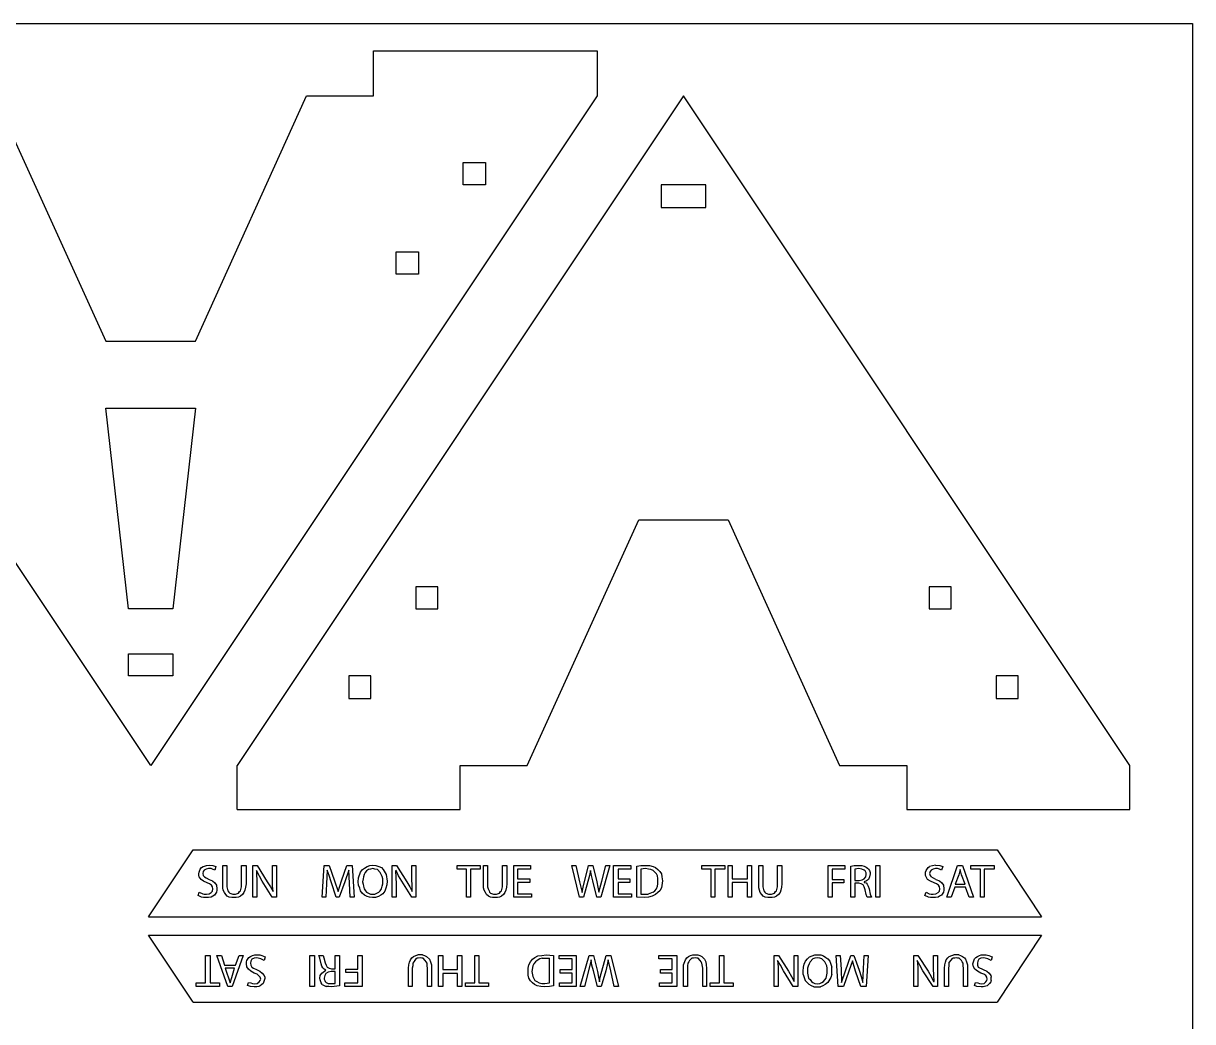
# Model space of a CAD drawing. Extents: x -137 to 99, y -118 to 118.
# Drawn here: x -26.4 to 99.3, y 10.8 to 118.2 of the extents above; entities that cross this region are included whole.
import ezdxf

# ---------------------------------------------------------------- set-up
doc = ezdxf.new("R2010")
doc.units = 0
doc.header["$MEASUREMENT"] = 0
doc.layers.get('0').update_dxf_attribs({"linetype": 'CONTINUOUS'})

msp = doc.modelspace()

# ---------------------------------------------------------------- linework, layer by layer
for p, q in [((-137.06, 118.19), (99.32, 118.19)), ((99.32, 118.19), (99.32, -118.19)), ((11.27, 115.22), (35.29, 115.22)), ((11.27, 110.41), (11.27, 115.22)), ((35.29, 115.22), (35.29, 110.41)), ((-12.7, 38.39), (-60.7, 110.41)), ((-29.53, 110.41), (-17.52, 84)), ((35.29, 110.41), (-12.7, 38.39)), ((-7.89, 84), (4.07, 110.41)), ((44.59, 110.41), (-3.41, 38.39)), ((4.07, 110.41), (11.27, 110.41)), ((92.58, 38.39), (44.59, 110.41)), ((20.9, 103.21), (23.28, 103.21)), ((20.9, 100.83), (20.9, 103.21)), ((23.28, 103.21), (23.28, 100.83)), ((23.28, 100.83), (20.9, 100.83)), ((42.2, 100.83), (42.2, 98.4)), ((46.97, 100.83), (42.2, 100.83)), ((46.97, 98.4), (46.97, 100.83)), ((42.2, 98.4), (46.97, 98.4)), ((13.7, 93.63), (16.08, 93.63)), ((13.7, 91.2), (13.7, 93.63)), ((16.08, 93.63), (16.08, 91.2)), ((16.08, 91.2), (13.7, 91.2)), ((-17.52, 84), (-7.89, 84)), ((-17.52, 76.81), (-7.89, 76.81)), ((-15.08, 55.22), (-17.52, 76.81)), ((-7.89, 76.81), (-10.32, 55.22)), ((27.76, 38.39), (39.77, 64.8)), ((39.77, 64.8), (49.4, 64.8)), ((49.4, 64.8), (61.36, 38.39)), ((15.8, 57.6), (15.8, 55.22)), ((18.18, 57.6), (15.8, 57.6)), ((18.18, 55.22), (18.18, 57.6)), ((73.37, 57.6), (70.99, 57.6)), ((70.99, 57.6), (70.99, 55.22)), ((73.37, 55.22), (73.37, 57.6)), ((-10.32, 55.22), (-15.08, 55.22)), ((15.8, 55.22), (18.18, 55.22)), ((70.99, 55.22), (73.37, 55.22)), ((-15.08, 48.02), (-15.08, 50.4)), ((-15.08, 50.4), (-10.32, 50.4)), ((-10.32, 50.4), (-10.32, 48.02)), ((-10.32, 48.02), (-15.08, 48.02)), ((8.6, 48.02), (8.6, 45.59)), ((10.98, 48.02), (8.6, 48.02)), ((10.98, 45.59), (10.98, 48.02)), ((80.57, 48.02), (78.19, 48.02)), ((78.19, 48.02), (78.19, 45.59)), ((80.57, 45.59), (80.57, 48.02)), ((8.6, 45.59), (10.98, 45.59)), ((78.19, 45.59), (80.57, 45.59)), ((-3.41, 33.63), (-3.41, 38.39)), ((20.56, 38.39), (27.76, 38.39)), ((20.56, 33.63), (20.56, 38.39)), ((61.36, 38.39), (68.61, 38.39)), ((68.61, 38.39), (68.61, 33.63)), ((92.58, 33.63), (92.58, 38.39)), ((-3.41, 33.63), (20.56, 33.63)), ((68.61, 33.63), (92.58, 33.63)), ((-12.93, 22.11), (-8.12, 29.3)), ((-8.12, 29.3), (78.3, 29.3)), ((78.3, 29.3), (83.06, 22.11)), ((-6.69, 27.61), (-6.42, 27.66)), ((-6.42, 27.66), (-6, 27.61)), ((10.88, 27.61), (11.2, 27.66)), ((11.2, 27.66), (11.52, 27.61)), ((71.68, 27.66), (71.05, 27.5)), ((71.68, 27.66), (72.16, 27.61)), ((-7.53, 26.71), (-7.48, 26.92)), ((-7.53, 26.55), (-7.53, 26.71)), ((-7.48, 26.39), (-7.53, 26.55)), ((-7.48, 26.92), (-7.38, 27.24)), ((-7.38, 27.24), (-7.22, 27.4)), ((-7.22, 27.4), (-7.06, 27.5)), ((-7.06, 26.98), (-7.11, 26.76)), ((-7.11, 26.76), (-7.06, 26.55)), ((-7.06, 27.5), (-6.9, 27.56)), ((-6.95, 27.13), (-7.06, 26.98)), ((-7.06, 26.55), (-6.9, 26.39)), ((-6.74, 27.24), (-6.95, 27.13)), ((-6.9, 27.56), (-6.69, 27.61)), ((-6.48, 27.29), (-6.74, 27.24)), ((-6.21, 27.29), (-6.48, 27.29)), ((-6.05, 27.24), (-6.21, 27.29)), ((-5.79, 27.13), (-6.05, 27.24)), ((-6, 27.61), (-5.68, 27.5)), ((-5.68, 27.5), (-5.79, 27.13)), ((-4.94, 27.61), (-4.52, 27.61)), ((-4.94, 25.23), (-4.94, 27.61)), ((-4.52, 27.61), (-4.52, 25.33)), ((-2.93, 27.61), (-2.45, 27.61)), ((-2.93, 25.33), (-2.93, 27.61)), ((-2.45, 27.61), (-2.45, 25.65)), ((-1.71, 24.22), (-1.71, 27.61)), ((-1.71, 27.61), (-1.24, 27.61)), ((-1.34, 27.08), (-1.34, 27.03)), ((-0.71, 25.92), (-1.34, 27.08)), ((-1.34, 27.03), (-1.29, 25.65)), ((-1.24, 27.61), (-0.18, 25.86)), ((0.4, 27.61), (0.83, 27.61)), ((0.4, 25.44), (0.4, 27.61)), ((0.83, 27.61), (0.83, 24.22)), ((5.75, 24.22), (5.96, 27.61)), ((5.96, 27.61), (6.49, 27.61)), ((6.28, 27.13), (6.22, 25.65)), ((6.49, 26.55), (6.28, 27.13)), ((6.49, 27.61), (7.07, 25.97)), ((6.7, 25.86), (6.49, 26.55)), ((7.81, 25.97), (8.39, 27.61)), ((8.6, 27.13), (8.18, 25.86)), ((8.39, 27.61), (8.98, 27.61)), ((8.66, 25.71), (8.6, 27.13)), ((8.98, 27.61), (9.19, 24.22)), ((9.66, 26.29), (9.87, 26.92)), ((9.87, 26.92), (10.09, 27.19)), ((10.09, 27.19), (10.3, 27.35)), ((10.25, 26.66), (10.19, 26.39)), ((10.35, 26.87), (10.25, 26.66)), ((10.3, 27.35), (10.56, 27.5)), ((10.51, 27.03), (10.35, 26.87)), ((10.72, 27.19), (10.51, 27.03)), ((10.56, 27.5), (10.88, 27.61)), ((10.93, 27.24), (10.72, 27.19)), ((11.2, 27.29), (10.93, 27.24)), ((11.41, 27.24), (11.2, 27.29)), ((11.67, 27.19), (11.41, 27.24)), ((11.52, 27.61), (11.83, 27.5)), ((11.99, 26.87), (11.67, 27.19)), ((11.83, 27.5), (12.1, 27.4)), ((12.2, 26.45), (11.99, 26.87)), ((12.1, 27.4), (12.31, 27.19)), ((12.26, 26.18), (12.2, 26.45)), ((12.31, 27.19), (12.63, 26.66)), ((12.63, 26.66), (12.73, 25.92)), ((13.26, 24.22), (13.26, 27.61)), ((13.26, 27.61), (13.74, 27.61)), ((13.68, 27.08), (13.63, 27.03)), ((13.63, 27.03), (13.68, 25.65)), ((13.95, 26.5), (13.68, 27.08)), ((13.74, 27.61), (14.85, 25.86)), ((14.32, 25.92), (13.95, 26.5)), ((15.38, 26.18), (15.38, 27.61)), ((15.38, 27.61), (15.8, 27.61)), ((15.8, 27.61), (15.8, 24.22)), ((20.25, 27.24), (20.25, 27.61)), ((20.25, 27.61), (22.73, 27.61)), ((21.25, 27.24), (20.25, 27.24)), ((21.25, 24.22), (21.25, 27.24)), ((21.67, 27.24), (21.67, 24.22)), ((22.73, 27.24), (21.67, 27.24)), ((22.73, 27.61), (22.73, 27.24)), ((23.1, 27.61), (23.53, 27.61)), ((23.1, 25.23), (23.1, 27.61)), ((23.53, 27.61), (23.53, 25.33)), ((25.11, 27.61), (25.59, 27.61)), ((25.11, 25.33), (25.11, 27.61)), ((25.59, 27.61), (25.59, 25.65)), ((26.33, 24.22), (26.33, 27.61)), ((26.33, 27.61), (28.13, 27.61)), ((28.13, 27.24), (26.75, 27.24)), ((26.75, 27.24), (26.75, 26.18)), ((28.13, 27.61), (28.13, 27.24)), ((33.42, 24.22), (32.58, 27.61)), ((32.58, 27.61), (33, 27.61)), ((33, 27.61), (33.42, 25.86)), ((33.79, 25.28), (34.37, 27.61)), ((34.48, 26.55), (33.85, 24.22)), ((34.37, 27.61), (34.85, 27.61)), ((34.59, 27.08), (34.48, 26.55)), ((34.69, 26.55), (34.59, 27.08)), ((34.85, 25.97), (34.69, 26.55)), ((34.85, 27.61), (35.27, 25.86)), ((36.65, 27.61), (35.7, 24.22)), ((35.8, 25.92), (36.23, 27.61)), ((36.23, 27.61), (36.65, 27.61)), ((37.07, 24.22), (37.07, 27.61)), ((37.07, 27.61), (38.93, 27.61)), ((38.93, 27.24), (37.55, 27.24)), ((37.55, 27.24), (37.55, 26.18)), ((38.93, 27.61), (38.93, 27.24)), ((39.56, 27.56), (39.98, 27.61)), ((39.56, 24.22), (39.56, 27.56)), ((39.98, 27.61), (40.94, 27.61)), ((40.51, 27.29), (39.98, 27.24)), ((39.98, 27.24), (39.98, 24.54)), ((40.83, 27.24), (40.51, 27.29)), ((41.09, 27.19), (40.83, 27.24)), ((40.94, 27.61), (41.31, 27.5)), ((41.31, 27.08), (41.09, 27.19)), ((41.31, 27.5), (41.57, 27.4)), ((41.52, 26.92), (41.31, 27.08)), ((41.68, 26.71), (41.52, 26.92)), ((41.57, 27.4), (41.84, 27.19)), ((41.78, 26.5), (41.68, 26.71)), ((41.84, 26.23), (41.78, 26.5)), ((41.84, 27.19), (42.05, 26.98)), ((42.05, 26.98), (42.21, 26.71)), ((42.21, 26.71), (42.26, 26.39)), ((46.55, 27.24), (46.55, 27.61)), ((46.55, 27.61), (49.03, 27.61)), ((47.55, 27.24), (46.55, 27.24)), ((47.55, 24.22), (47.55, 27.24)), ((49.03, 27.24), (47.97, 27.24)), ((47.97, 27.24), (47.97, 24.22)), ((49.03, 27.61), (49.03, 27.24)), ((49.4, 27.61), (49.83, 27.61)), ((49.4, 24.22), (49.4, 27.61)), ((49.83, 27.61), (49.83, 26.18)), ((51.47, 26.18), (51.47, 27.61)), ((51.47, 27.61), (51.89, 27.61)), ((51.89, 27.61), (51.89, 24.22)), ((52.68, 27.61), (53.11, 27.61)), ((52.68, 25.23), (52.68, 27.61)), ((53.11, 27.61), (53.11, 25.33)), ((54.69, 27.61), (55.17, 27.61)), ((54.69, 25.33), (54.69, 27.61)), ((55.17, 27.61), (55.17, 25.65)), ((60.14, 24.22), (60.14, 27.61)), ((60.14, 27.61), (61.94, 27.61)), ((61.94, 27.24), (60.57, 27.24)), ((60.57, 27.24), (60.57, 26.13)), ((61.94, 27.61), (61.94, 27.24)), ((62.58, 27.56), (62.95, 27.61)), ((62.58, 24.22), (62.58, 27.56)), ((62.95, 27.61), (63.74, 27.61)), ((63.43, 27.29), (63, 27.24)), ((63, 27.24), (63, 26.02)), ((63.74, 27.24), (63.43, 27.29)), ((63.74, 27.61), (64.01, 27.56)), ((64.01, 27.13), (63.74, 27.24)), ((64.01, 27.56), (64.22, 27.45)), ((64.11, 27.03), (64.01, 27.13)), ((64.22, 26.82), (64.11, 27.03)), ((64.17, 26.39), (64.22, 26.66)), ((64.22, 27.45), (64.38, 27.35)), ((64.22, 26.66), (64.22, 26.82)), ((64.38, 27.35), (64.48, 27.24)), ((64.48, 27.24), (64.59, 27.08)), ((64.59, 27.08), (64.64, 26.87)), ((64.64, 26.71), (64.59, 26.39)), ((64.64, 26.87), (64.64, 26.71)), ((65.28, 24.22), (65.28, 27.61)), ((65.28, 27.61), (65.7, 27.61)), ((65.7, 27.61), (65.7, 24.22)), ((70.62, 26.92), (70.68, 27.08)), ((70.62, 26.55), (70.62, 26.92)), ((70.68, 26.39), (70.62, 26.55)), ((70.68, 27.08), (70.89, 27.4)), ((70.89, 27.4), (71.05, 27.5)), ((71.1, 26.98), (71.05, 26.76)), ((71.05, 26.76), (71.1, 26.55)), ((71.2, 27.13), (71.1, 26.98)), ((71.1, 26.55), (71.2, 26.39)), ((71.42, 27.24), (71.2, 27.13)), ((71.68, 27.29), (71.42, 27.24)), ((71.89, 27.29), (71.68, 27.29)), ((72.1, 27.24), (71.89, 27.29)), ((72.32, 27.13), (72.1, 27.24)), ((72.16, 27.61), (72.47, 27.5)), ((72.47, 27.5), (72.32, 27.13)), ((72.9, 24.22), (74.06, 27.61)), ((74.17, 26.6), (73.8, 25.6)), ((74.06, 27.61), (74.59, 27.61)), ((74.33, 27.19), (74.17, 26.6)), ((74.49, 26.6), (74.33, 27.19)), ((74.86, 25.6), (74.49, 26.6)), ((74.59, 27.61), (75.76, 24.22)), ((75.49, 27.24), (75.49, 27.61)), ((75.49, 27.61), (77.98, 27.61)), ((76.5, 27.24), (75.49, 27.24)), ((76.5, 24.22), (76.5, 27.24)), ((77.98, 27.24), (76.92, 27.24)), ((76.92, 27.24), (76.92, 24.22)), ((77.98, 27.61), (77.98, 27.24)), ((-7.27, 26.13), (-7.48, 26.39)), ((-7.01, 25.92), (-7.27, 26.13)), ((-6.64, 25.76), (-7.01, 25.92)), ((-6.9, 26.39), (-6.74, 26.29)), ((-6.74, 26.29), (-6.42, 26.13)), ((-6.37, 25.65), (-6.64, 25.76)), ((-6.42, 26.13), (-6.05, 25.97)), ((-6.16, 25.49), (-6.37, 25.65)), ((-6.05, 25.33), (-6.16, 25.49)), ((-6.05, 25.97), (-5.79, 25.76)), ((-6, 25.12), (-6.05, 25.33)), ((-5.79, 25.76), (-5.63, 25.49)), ((-5.63, 25.49), (-5.58, 25.12)), ((-4.89, 24.96), (-4.94, 25.23)), ((-4.52, 25.33), (-4.41, 24.91)), ((-3.04, 24.91), (-2.93, 25.33)), ((-2.51, 25.28), (-2.56, 24.96)), ((-2.45, 25.65), (-2.51, 25.28)), ((-1.29, 25.65), (-1.29, 24.22)), ((0.35, 24.22), (-0.71, 25.92)), ((-0.18, 25.86), (0.19, 25.33)), ((0.19, 25.33), (0.46, 24.81)), ((0.46, 24.81), (0.4, 25.44)), ((6.22, 25.65), (6.12, 24.22)), ((7.23, 24.22), (6.7, 25.86)), ((7.07, 25.97), (7.44, 24.81)), ((7.44, 24.81), (7.81, 25.97)), ((8.18, 25.86), (7.55, 24.22)), ((8.76, 24.22), (8.66, 25.71)), ((9.61, 25.86), (9.66, 26.29)), ((9.66, 25.49), (9.61, 25.86)), ((9.77, 25.18), (9.66, 25.49)), ((9.87, 24.91), (9.77, 25.18)), ((10.14, 26.18), (10.09, 25.86)), ((10.09, 25.86), (10.14, 25.6)), ((10.19, 26.39), (10.14, 26.18)), ((10.14, 25.6), (10.19, 25.39)), ((10.19, 25.39), (10.25, 25.12)), ((12.1, 25.12), (12.2, 25.39)), ((12.2, 25.39), (12.26, 25.65)), ((12.26, 25.65), (12.26, 26.18)), ((12.57, 25.18), (12.47, 24.86)), ((12.68, 25.55), (12.57, 25.18)), ((12.73, 25.92), (12.68, 25.55)), ((13.68, 25.65), (13.68, 24.22)), ((15.38, 24.22), (14.32, 25.92)), ((14.85, 25.86), (15.17, 25.33)), ((15.17, 25.33), (15.43, 24.81)), ((15.43, 25.44), (15.38, 26.18)), ((15.43, 24.81), (15.43, 25.44)), ((23.16, 24.96), (23.1, 25.23)), ((23.53, 25.33), (23.58, 25.12)), ((25.01, 24.91), (25.11, 25.33)), ((25.54, 25.28), (25.48, 24.96)), ((25.59, 25.65), (25.54, 25.28)), ((26.75, 26.18), (28.08, 26.18)), ((28.08, 25.81), (26.75, 25.81)), ((26.75, 25.81), (26.75, 24.59)), ((28.08, 26.18), (28.08, 25.81)), ((33.42, 25.86), (33.69, 24.7)), ((33.69, 24.7), (33.79, 25.28)), ((35.27, 24.22), (34.85, 25.97)), ((35.27, 25.86), (35.38, 25.28)), ((35.38, 25.28), (35.49, 24.75)), ((35.49, 24.75), (35.8, 25.92)), ((37.55, 26.18), (38.82, 26.18)), ((38.82, 25.81), (37.55, 25.81)), ((37.55, 25.81), (37.55, 24.59)), ((38.82, 26.18), (38.82, 25.81)), ((41.68, 25.12), (41.78, 25.39)), ((41.78, 25.39), (41.84, 25.65)), ((41.84, 25.65), (41.84, 26.23)), ((42.21, 25.23), (42.05, 24.91)), ((42.31, 25.97), (42.21, 25.23)), ((42.26, 26.39), (42.31, 25.97)), ((49.83, 26.18), (51.47, 26.18)), ((51.47, 25.81), (49.83, 25.81)), ((49.83, 25.81), (49.83, 24.22)), ((51.47, 24.22), (51.47, 25.81)), ((52.74, 24.96), (52.68, 25.23)), ((53.11, 25.33), (53.21, 24.91)), ((54.59, 24.91), (54.69, 25.33)), ((55.12, 25.28), (55.06, 24.96)), ((55.17, 25.65), (55.12, 25.28)), ((60.57, 26.13), (61.84, 26.13)), ((61.84, 25.76), (60.57, 25.76)), ((60.57, 25.76), (60.57, 24.22)), ((61.84, 26.13), (61.84, 25.76)), ((63, 26.02), (63.48, 26.02)), ((63.43, 25.71), (63, 25.71)), ((63, 25.71), (63, 24.22)), ((63.69, 25.65), (63.43, 25.71)), ((63.48, 26.02), (63.8, 26.08)), ((63.9, 25.55), (63.69, 25.65)), ((63.8, 26.08), (64.01, 26.18)), ((64.01, 25.33), (63.9, 25.55)), ((64.01, 26.18), (64.17, 26.39)), ((64.27, 25.97), (64.01, 25.86)), ((64.01, 25.86), (64.01, 25.81)), ((64.01, 25.81), (64.22, 25.76)), ((64.11, 25.02), (64.01, 25.33)), ((64.22, 25.76), (64.33, 25.6)), ((64.48, 26.13), (64.27, 25.97)), ((64.33, 25.6), (64.43, 25.39)), ((64.43, 25.39), (64.54, 25.12)), ((64.59, 26.39), (64.48, 26.13)), ((70.83, 26.13), (70.68, 26.39)), ((71.15, 25.92), (70.83, 26.13)), ((71.52, 25.76), (71.15, 25.92)), ((71.73, 26.13), (71.2, 26.39)), ((71.79, 25.65), (71.52, 25.76)), ((71.73, 26.13), (72.1, 25.97)), ((72, 25.49), (71.79, 25.65)), ((72.1, 25.33), (72, 25.49)), ((72.1, 25.97), (72.37, 25.76)), ((72.16, 25.12), (72.1, 25.33)), ((72.37, 25.76), (72.53, 25.49)), ((72.53, 25.49), (72.58, 25.12)), ((73.74, 25.28), (73.37, 24.22)), ((74.91, 25.28), (73.74, 25.28)), ((73.8, 25.6), (74.86, 25.6)), ((75.28, 24.22), (74.91, 25.28)), ((-7.59, 24.38), (-7.48, 24.75)), ((-7.22, 24.22), (-7.59, 24.38)), ((-7.48, 24.75), (-7.11, 24.59)), ((-7.01, 24.17), (-7.22, 24.22)), ((-7.11, 24.59), (-6.95, 24.54)), ((-6.48, 24.17), (-7.01, 24.17)), ((-6.95, 24.54), (-6.69, 24.54)), ((-6.69, 24.54), (-6.42, 24.59)), ((-6.21, 24.22), (-6.48, 24.17)), ((-6.42, 24.59), (-6.21, 24.7)), ((-6.21, 24.7), (-6.05, 24.86)), ((-6, 24.33), (-6.21, 24.22)), ((-6.05, 24.86), (-6, 25.12)), ((-5.84, 24.44), (-6, 24.33)), ((-5.63, 24.75), (-5.84, 24.44)), ((-5.58, 24.96), (-5.63, 24.75)), ((-5.58, 25.12), (-5.58, 24.96)), ((-4.78, 24.7), (-4.89, 24.96)), ((-4.62, 24.49), (-4.78, 24.7)), ((-4.47, 24.33), (-4.62, 24.49)), ((-4.25, 24.22), (-4.47, 24.33)), ((-4.41, 24.91), (-4.31, 24.75)), ((-4.31, 24.75), (-4.2, 24.65)), ((-3.99, 24.17), (-4.25, 24.22)), ((-4.2, 24.65), (-3.88, 24.54)), ((-3.51, 24.17), (-3.99, 24.17)), ((-3.88, 24.54), (-3.57, 24.54)), ((-3.57, 24.54), (-3.25, 24.65)), ((-3.25, 24.22), (-3.51, 24.17)), ((-3.25, 24.65), (-3.14, 24.81)), ((-3.04, 24.33), (-3.25, 24.22)), ((-3.14, 24.81), (-3.04, 24.91)), ((-2.83, 24.49), (-3.04, 24.33)), ((-2.67, 24.7), (-2.83, 24.49)), ((-2.56, 24.96), (-2.67, 24.7)), ((-1.29, 24.22), (-1.71, 24.22)), ((0.83, 24.22), (0.35, 24.22)), ((6.12, 24.22), (5.75, 24.22)), ((7.55, 24.22), (7.23, 24.22)), ((9.19, 24.22), (8.76, 24.22)), ((10.03, 24.65), (9.87, 24.91)), ((10.3, 24.44), (10.03, 24.65)), ((10.25, 25.12), (10.4, 24.91)), ((10.56, 24.28), (10.3, 24.44)), ((10.4, 24.91), (10.51, 24.75)), ((10.51, 24.75), (10.93, 24.54)), ((10.83, 24.22), (10.56, 24.28)), ((11.14, 24.17), (10.83, 24.22)), ((10.93, 24.54), (11.41, 24.54)), ((11.46, 24.17), (11.14, 24.17)), ((11.41, 24.54), (11.83, 24.75)), ((11.78, 24.28), (11.46, 24.17)), ((12.04, 24.44), (11.78, 24.28)), ((11.83, 24.75), (11.99, 24.91)), ((11.99, 24.91), (12.1, 25.12)), ((12.26, 24.59), (12.04, 24.44)), ((12.47, 24.86), (12.26, 24.59)), ((13.68, 24.22), (13.26, 24.22)), ((15.8, 24.22), (15.38, 24.22)), ((21.67, 24.22), (21.25, 24.22)), ((23.31, 24.7), (23.16, 24.96)), ((23.42, 24.49), (23.31, 24.7)), ((23.63, 24.33), (23.42, 24.49)), ((23.58, 25.12), (23.69, 24.91)), ((23.84, 24.22), (23.63, 24.33)), ((23.69, 24.91), (23.74, 24.75)), ((23.74, 24.75), (23.84, 24.65)), ((23.84, 24.65), (24.16, 24.54)), ((24.06, 24.17), (23.84, 24.22)), ((24.58, 24.17), (24.06, 24.17)), ((24.16, 24.54), (24.48, 24.54)), ((24.48, 24.54), (24.8, 24.65)), ((24.8, 24.22), (24.58, 24.17)), ((24.8, 24.65), (24.9, 24.81)), ((25.01, 24.33), (24.8, 24.22)), ((24.9, 24.81), (25.01, 24.91)), ((25.22, 24.49), (25.01, 24.33)), ((25.38, 24.7), (25.22, 24.49)), ((25.48, 24.96), (25.38, 24.7)), ((28.24, 24.22), (26.33, 24.22)), ((26.75, 24.59), (28.24, 24.59)), ((28.24, 24.59), (28.24, 24.22)), ((33.85, 24.22), (33.42, 24.22)), ((35.7, 24.22), (35.27, 24.22)), ((38.98, 24.22), (37.07, 24.22)), ((37.55, 24.59), (38.98, 24.59)), ((38.98, 24.59), (38.98, 24.22)), ((40.35, 24.17), (39.56, 24.22)), ((39.98, 24.54), (40.78, 24.54)), ((40.83, 24.22), (40.35, 24.17)), ((41.31, 24.75), (40.78, 24.54)), ((41.2, 24.33), (40.83, 24.22)), ((41.57, 24.49), (41.2, 24.33)), ((41.31, 24.75), (41.52, 24.91)), ((41.52, 24.91), (41.68, 25.12)), ((41.84, 24.7), (41.57, 24.49)), ((42.05, 24.91), (41.84, 24.7)), ((47.97, 24.22), (47.55, 24.22)), ((49.83, 24.22), (49.4, 24.22)), ((51.89, 24.22), (51.47, 24.22)), ((52.84, 24.7), (52.74, 24.96)), ((53, 24.49), (52.84, 24.7)), ((53.16, 24.33), (53, 24.49)), ((53.37, 24.22), (53.16, 24.33)), ((53.21, 24.91), (53.32, 24.75)), ((53.32, 24.75), (53.42, 24.65)), ((53.64, 24.17), (53.37, 24.22)), ((53.42, 24.65), (53.74, 24.54)), ((54.11, 24.17), (53.64, 24.17)), ((53.74, 24.54), (54.06, 24.54)), ((54.06, 24.54), (54.38, 24.65)), ((54.38, 24.22), (54.11, 24.17)), ((54.38, 24.65), (54.48, 24.81)), ((54.59, 24.33), (54.38, 24.22)), ((54.48, 24.81), (54.59, 24.91)), ((54.8, 24.49), (54.59, 24.33)), ((54.96, 24.7), (54.8, 24.49)), ((55.06, 24.96), (54.96, 24.7)), ((60.57, 24.22), (60.14, 24.22)), ((63, 24.22), (62.58, 24.22)), ((64.22, 24.49), (64.11, 25.02)), ((64.33, 24.22), (64.22, 24.49)), ((64.8, 24.22), (64.33, 24.22)), ((64.54, 25.12), (64.64, 24.54)), ((64.64, 24.54), (64.8, 24.22)), ((65.7, 24.22), (65.28, 24.22)), ((70.52, 24.38), (70.68, 24.75)), ((70.94, 24.22), (70.52, 24.38)), ((70.68, 24.75), (70.99, 24.59)), ((71.15, 24.17), (70.94, 24.22)), ((70.99, 24.59), (71.2, 24.54)), ((71.68, 24.17), (71.15, 24.17)), ((71.2, 24.54), (71.42, 24.54)), ((71.42, 24.54), (71.73, 24.59)), ((71.95, 24.22), (71.68, 24.17)), ((71.73, 24.59), (71.95, 24.7)), ((71.95, 24.7), (72.1, 24.86)), ((72.1, 24.33), (71.95, 24.22)), ((72.1, 24.86), (72.16, 25.12)), ((72.32, 24.44), (72.1, 24.33)), ((72.53, 24.75), (72.32, 24.44)), ((72.58, 24.96), (72.53, 24.75)), ((72.58, 25.12), (72.58, 24.96)), ((73.37, 24.22), (72.9, 24.22)), ((75.76, 24.22), (75.28, 24.22)), ((76.92, 24.22), (76.5, 24.22)), ((-12.93, 22.11), (83.06, 22.11)), ((-12.93, 20.12), (83.06, 20.12)), ((-8.12, 12.93), (-12.93, 20.12)), ((83.06, 20.12), (78.3, 12.93)), ((-6.79, 14.99), (-6.79, 17.95)), ((-6.79, 17.95), (-6.32, 17.95)), ((-6.32, 17.95), (-6.32, 14.99)), ((-5.58, 17.95), (-5.1, 17.95)), ((-4.41, 14.62), (-5.58, 17.95)), ((-5.1, 17.95), (-4.78, 16.89)), ((-2.77, 17.95), (-3.94, 14.62)), ((-3.57, 16.89), (-3.2, 17.95)), ((-3.2, 17.95), (-2.77, 17.95)), ((-2.35, 17.42), (-2.14, 17.74)), ((-2.14, 17.74), (-1.98, 17.85)), ((-1.98, 17.85), (-1.77, 17.95)), ((-1.56, 17.64), (-1.82, 17.53)), ((-1.77, 17.95), (-1.5, 18.01)), ((-1.29, 17.69), (-1.56, 17.64)), ((-1.5, 18.01), (-0.97, 18.01)), ((-0.87, 17.58), (-1.29, 17.69)), ((-0.97, 18.01), (-0.76, 17.95)), ((-0.76, 17.95), (-0.39, 17.79)), ((-0.39, 17.79), (-0.5, 17.42)), ((4.42, 17.95), (4.9, 17.95)), ((4.42, 14.62), (4.42, 17.95)), ((4.9, 17.95), (4.9, 14.62)), ((5.48, 17.64), (5.38, 17.95)), ((5.38, 17.95), (5.85, 17.95)), ((5.64, 17.05), (5.48, 17.64)), ((5.85, 17.95), (5.91, 17.69)), ((5.91, 17.69), (6.06, 17.16)), ((7.12, 16.52), (7.12, 17.95)), ((7.12, 17.95), (7.6, 17.95)), ((7.6, 17.95), (7.6, 14.67)), ((9.56, 16.47), (9.56, 17.95)), ((9.56, 17.95), (10.03, 17.95)), ((10.03, 17.95), (10.03, 14.62)), ((15.22, 17.48), (15.38, 17.69)), ((15.38, 17.69), (15.54, 17.85)), ((15.54, 17.85), (15.8, 17.95)), ((15.69, 17.42), (15.91, 17.64)), ((15.8, 17.95), (16.01, 18.01)), ((16.07, 17.64), (15.91, 17.64)), ((16.54, 18.01), (16.01, 18.01)), ((16.28, 17.69), (16.07, 17.64)), ((16.44, 17.64), (16.28, 17.69)), ((16.59, 17.64), (16.44, 17.64)), ((16.54, 18.01), (16.75, 17.95)), ((16.81, 17.42), (16.59, 17.64)), ((16.75, 17.95), (16.96, 17.85)), ((16.96, 17.85), (17.28, 17.53)), ((18.23, 14.62), (18.23, 17.95)), ((18.23, 17.95), (18.71, 17.95)), ((18.71, 17.95), (18.71, 16.42)), ((20.3, 16.42), (20.3, 17.95)), ((20.3, 17.95), (20.77, 17.95)), ((20.77, 17.95), (20.77, 14.62)), ((22.15, 14.99), (22.15, 17.95)), ((22.15, 17.95), (22.57, 17.95)), ((22.57, 17.95), (22.57, 14.99)), ((28.34, 17.53), (28.61, 17.74)), ((28.61, 17.74), (28.92, 17.9)), ((28.92, 17.9), (29.35, 17.95)), ((29.4, 17.64), (29.14, 17.58)), ((29.35, 17.95), (29.82, 18.01)), ((29.4, 17.64), (30.19, 17.64)), ((29.82, 18.01), (30.62, 17.95)), ((30.19, 14.99), (30.19, 17.64)), ((30.62, 17.95), (30.62, 14.67)), ((31.2, 17.95), (33.05, 17.95)), ((31.2, 17.58), (31.2, 17.95)), ((33.05, 17.95), (33.05, 14.62)), ((33.47, 14.62), (34.43, 17.95)), ((34.43, 17.95), (34.9, 17.95)), ((34.9, 17.95), (35.33, 16.21)), ((35.64, 15.62), (36.28, 17.95)), ((36.28, 17.95), (36.76, 17.95)), ((36.76, 17.95), (37.6, 14.62)), ((41.94, 17.58), (41.94, 17.95)), ((41.94, 17.95), (43.85, 17.95)), ((43.85, 17.95), (43.85, 14.62)), ((44.8, 17.48), (44.96, 17.69)), ((44.96, 17.69), (45.12, 17.85)), ((45.12, 17.85), (45.33, 17.95)), ((45.33, 17.95), (45.59, 18.01)), ((45.49, 17.64), (45.38, 17.53)), ((45.65, 17.64), (45.49, 17.64)), ((45.59, 18.01), (46.12, 18.01)), ((45.86, 17.69), (45.65, 17.64)), ((46.02, 17.64), (45.86, 17.69)), ((46.17, 17.64), (46.02, 17.64)), ((46.12, 18.01), (46.33, 17.95)), ((46.39, 17.42), (46.17, 17.64)), ((46.33, 17.95), (46.55, 17.85)), ((46.86, 17.53), (46.55, 17.85)), ((48.45, 17.95), (48.93, 17.95)), ((48.45, 14.99), (48.45, 17.95)), ((48.93, 17.95), (48.93, 14.99)), ((54.32, 14.62), (54.32, 17.95)), ((54.32, 17.95), (54.8, 17.95)), ((54.8, 17.95), (55.86, 16.26)), ((56.49, 17.95), (56.86, 17.95)), ((56.49, 15.15), (56.49, 17.95)), ((56.86, 17.95), (56.86, 14.62)), ((57.92, 17.58), (58.13, 17.79)), ((58.13, 17.79), (58.4, 17.9)), ((58.4, 17.9), (58.72, 18.01)), ((58.72, 17.64), (58.5, 17.58)), ((58.72, 18.01), (59.35, 18.01)), ((58.98, 17.69), (58.72, 17.64)), ((59.25, 17.64), (58.98, 17.69)), ((59.46, 17.58), (59.25, 17.64)), ((59.35, 18.01), (59.62, 17.9)), ((59.62, 17.9), (59.88, 17.74)), ((59.88, 17.74), (60.09, 17.58)), ((61.2, 14.62), (60.99, 17.95)), ((60.99, 17.95), (61.41, 17.95)), ((61.41, 17.95), (61.52, 16.47)), ((62, 16.31), (62.58, 17.95)), ((62.58, 17.95), (62.9, 17.95)), ((62.9, 17.95), (63.48, 16.37)), ((63.95, 16.52), (64.01, 17.95)), ((64.01, 17.95), (64.43, 17.95)), ((64.43, 17.95), (64.22, 14.62)), ((69.35, 14.62), (69.35, 17.95)), ((69.35, 17.95), (69.78, 17.95)), ((69.78, 17.95), (70.89, 16.26)), ((71.47, 17.95), (71.89, 17.95)), ((71.47, 16.52), (71.47, 17.95)), ((71.89, 17.95), (71.89, 14.62)), ((72.84, 17.48), (73, 17.69)), ((73, 17.69), (73.16, 17.85)), ((73.16, 17.85), (73.43, 17.95)), ((73.32, 17.42), (73.53, 17.64)), ((73.43, 17.95), (73.64, 18.01)), ((73.74, 17.64), (73.53, 17.64)), ((74.17, 18.01), (73.64, 18.01)), ((73.9, 17.69), (73.74, 17.64)), ((74.06, 17.64), (73.9, 17.69)), ((74.22, 17.64), (74.06, 17.64)), ((74.17, 18.01), (74.38, 17.95)), ((74.33, 17.53), (74.22, 17.64)), ((74.38, 17.95), (74.59, 17.85)), ((74.59, 17.85), (74.8, 17.69)), ((74.8, 17.69), (74.91, 17.53)), ((75.86, 17.58), (76.02, 17.74)), ((76.02, 17.74), (76.18, 17.85)), ((76.18, 17.85), (76.39, 17.95)), ((76.55, 17.64), (76.34, 17.53)), ((76.39, 17.95), (76.6, 18.01)), ((76.87, 17.69), (76.55, 17.64)), ((76.6, 18.01), (77.13, 18.01)), ((77.29, 17.58), (76.87, 17.69)), ((77.13, 18.01), (77.4, 17.95)), ((77.4, 17.95), (77.77, 17.79)), ((77.77, 17.79), (77.66, 17.42)), ((-4.78, 16.89), (-3.57, 16.89)), ((-3.67, 16.58), (-4.68, 16.58)), ((-4.68, 16.58), (-4.15, 14.99)), ((-3.99, 15.57), (-3.67, 16.58)), ((-2.4, 17.27), (-2.35, 17.42)), ((-2.4, 17.05), (-2.4, 17.27)), ((-2.35, 16.74), (-2.4, 17.05)), ((-2.19, 16.47), (-2.35, 16.74)), ((-1.93, 16.26), (-2.19, 16.47)), ((-1.93, 17.32), (-1.98, 17.11)), ((-1.98, 17.11), (-1.93, 16.89)), ((-1.82, 17.53), (-1.93, 17.32)), ((-1.93, 16.89), (-1.82, 16.68)), ((-1.82, 16.68), (-1.66, 16.58)), ((-1.66, 16.58), (-1.34, 16.42)), ((-1.34, 16.42), (-0.97, 16.26)), ((-0.5, 17.42), (-0.87, 17.58)), ((5.69, 16.79), (5.64, 17.05)), ((5.8, 16.63), (5.69, 16.79)), ((5.69, 16.05), (6.12, 16.37)), ((5.96, 16.47), (5.8, 16.63)), ((6.12, 16.37), (5.96, 16.47)), ((6.06, 17.16), (6.17, 16.89)), ((6.17, 16.89), (6.28, 16.68)), ((6.28, 16.68), (6.49, 16.58)), ((6.49, 16.58), (6.75, 16.52)), ((6.75, 16.52), (7.12, 16.52)), ((8.29, 16.1), (8.29, 16.47)), ((8.29, 16.47), (9.56, 16.47)), ((15.01, 16.58), (15.06, 16.95)), ((15.01, 14.62), (15.01, 16.58)), ((15.06, 16.95), (15.11, 17.21)), ((15.11, 17.21), (15.22, 17.48)), ((15.48, 16.84), (15.43, 16.58)), ((15.43, 16.58), (15.43, 14.62)), ((15.59, 17.27), (15.48, 17.11)), ((15.48, 17.11), (15.48, 16.84)), ((15.69, 17.42), (15.59, 17.27)), ((17.02, 17.11), (16.81, 17.42)), ((17.02, 16.84), (17.02, 17.11)), ((17.07, 16.58), (17.02, 16.84)), ((17.07, 14.62), (17.07, 16.58)), ((17.28, 17.53), (17.39, 17.27)), ((17.39, 17.27), (17.49, 16.95)), ((17.49, 16.95), (17.49, 14.62)), ((18.71, 16.42), (20.3, 16.42)), ((27.87, 16.58), (27.97, 16.95)), ((27.87, 15.84), (27.87, 16.58)), ((27.97, 16.95), (28.13, 17.27)), ((28.13, 17.27), (28.34, 17.53)), ((28.39, 16.84), (28.29, 16.21)), ((28.5, 17.05), (28.39, 16.84)), ((28.66, 17.27), (28.5, 17.05)), ((28.87, 17.42), (28.66, 17.27)), ((29.14, 17.58), (28.87, 17.42)), ((32.63, 17.58), (31.2, 17.58)), ((31.31, 16.42), (32.63, 16.42)), ((31.31, 16.05), (31.31, 16.42)), ((32.63, 16.42), (32.63, 17.58)), ((34.64, 17.48), (34.37, 16.31)), ((34.74, 16.89), (34.64, 17.48)), ((34.9, 16.31), (34.74, 16.89)), ((36.39, 16.95), (36.23, 16.31)), ((36.49, 17.48), (36.39, 16.95)), ((36.76, 16.31), (36.49, 17.48)), ((43.37, 17.58), (41.94, 17.58)), ((42.1, 16.05), (42.1, 16.42)), ((42.1, 16.42), (43.37, 16.42)), ((43.37, 16.42), (43.37, 17.58)), ((44.59, 16.95), (44.8, 17.48)), ((44.59, 14.62), (44.59, 16.95)), ((45.06, 17.11), (45.01, 16.84)), ((45.01, 16.84), (45.01, 14.62)), ((45.17, 17.27), (45.06, 17.11)), ((45.22, 17.42), (45.17, 17.27)), ((45.38, 17.53), (45.22, 17.42)), ((46.49, 17.27), (46.39, 17.42)), ((46.55, 17.11), (46.49, 17.27)), ((46.65, 16.58), (46.55, 17.11)), ((46.65, 14.62), (46.65, 16.58)), ((46.86, 17.53), (46.97, 17.27)), ((46.97, 17.27), (47.02, 16.95)), ((47.02, 16.95), (47.07, 16.58)), ((47.07, 16.58), (47.07, 14.62)), ((55.01, 16.89), (54.69, 17.42)), ((54.69, 17.42), (54.75, 16.74)), ((54.75, 16.74), (54.75, 14.62)), ((55.33, 16.31), (55.01, 16.89)), ((57.45, 16.26), (57.5, 16.68)), ((57.5, 16.68), (57.55, 17)), ((57.55, 17), (57.71, 17.32)), ((57.71, 17.32), (57.92, 17.58)), ((57.98, 16.79), (57.92, 16.58)), ((57.92, 16.58), (57.92, 16.05)), ((58.08, 17.05), (57.98, 16.79)), ((58.19, 17.27), (58.08, 17.05)), ((58.19, 17.27), (58.5, 17.58)), ((59.77, 17.27), (59.46, 17.58)), ((59.99, 16.84), (59.77, 17.27)), ((60.04, 16.58), (59.99, 16.84)), ((60.04, 16.05), (60.04, 16.58)), ((60.09, 17.58), (60.3, 17.32)), ((60.3, 17.32), (60.52, 16.68)), ((60.52, 15.94), (60.52, 16.68)), ((61.52, 16.47), (61.57, 15.04)), ((62.74, 17.37), (62.37, 16.26)), ((63.06, 16.26), (62.74, 17.37)), ((63.48, 16.37), (63.69, 15.68)), ((63.85, 15.04), (63.95, 16.52)), ((69.99, 16.89), (69.72, 17.42)), ((69.72, 17.42), (69.78, 16.74)), ((69.78, 16.74), (69.78, 14.62)), ((70.3, 16.31), (69.99, 16.89)), ((71.52, 15.15), (71.47, 16.52)), ((72.63, 16.58), (72.69, 16.95)), ((72.63, 14.62), (72.63, 16.58)), ((72.69, 16.95), (72.74, 17.21)), ((72.74, 17.21), (72.84, 17.48)), ((73.11, 16.84), (73.06, 16.58)), ((73.06, 16.58), (73.06, 14.62)), ((73.11, 17.11), (73.32, 17.42)), ((73.11, 17.11), (73.11, 16.84)), ((74.49, 17.42), (74.33, 17.53)), ((74.54, 17.27), (74.49, 17.42)), ((74.64, 17.11), (74.54, 17.27)), ((74.64, 16.84), (74.64, 17.11)), ((74.7, 16.58), (74.64, 16.84)), ((74.7, 14.62), (74.7, 16.58)), ((74.91, 17.53), (75.01, 17.27)), ((75.01, 17.27), (75.12, 16.95)), ((75.12, 16.95), (75.12, 14.62)), ((75.7, 17.05), (75.76, 17.27)), ((75.76, 16.74), (75.7, 17.05)), ((75.76, 17.27), (75.86, 17.58)), ((75.91, 16.47), (75.76, 16.74)), ((76.18, 16.26), (75.91, 16.47)), ((76.23, 17.32), (76.18, 17.11)), ((76.18, 17.11), (76.18, 16.89)), ((76.18, 16.89), (76.28, 16.68)), ((76.34, 17.53), (76.23, 17.32)), ((76.28, 16.68), (76.81, 16.42)), ((76.81, 16.42), (77.18, 16.26)), ((77.66, 17.42), (77.29, 17.58)), ((-4.15, 14.99), (-3.99, 15.57)), ((-1.56, 16.05), (-1.93, 16.26)), ((-1.24, 15.94), (-1.56, 16.05)), ((-0.92, 15.62), (-1.24, 15.94)), ((-1.24, 14.94), (-1.03, 15.1)), ((-1.03, 15.1), (-0.92, 15.25)), ((-0.97, 16.26), (-0.71, 16.05)), ((-0.87, 15.41), (-0.92, 15.62)), ((-0.92, 15.25), (-0.87, 15.41)), ((-0.71, 16.05), (-0.5, 15.78)), ((-0.5, 15.25), (-0.6, 14.94)), ((-0.5, 15.78), (-0.44, 15.62)), ((-0.44, 15.47), (-0.5, 15.25)), ((-0.44, 15.62), (-0.44, 15.47)), ((5.48, 15.52), (5.54, 15.78)), ((5.54, 15.31), (5.48, 15.52)), ((5.54, 15.78), (5.69, 16.05)), ((5.64, 14.99), (5.54, 15.31)), ((6.01, 15.78), (5.96, 15.52)), ((5.96, 15.52), (5.96, 15.41)), ((5.96, 15.41), (6.01, 15.25)), ((6.12, 16), (6.01, 15.78)), ((6.01, 15.25), (6.06, 15.15)), ((6.06, 15.15), (6.17, 15.04)), ((6.38, 16.15), (6.12, 16)), ((6.7, 16.21), (6.38, 16.15)), ((7.12, 16.21), (6.7, 16.21)), ((7.12, 14.94), (7.12, 16.21)), ((9.56, 16.1), (8.29, 16.1)), ((9.56, 14.99), (9.56, 16.1)), ((20.3, 16), (18.71, 16)), ((18.71, 16), (18.71, 14.62)), ((20.3, 14.62), (20.3, 16)), ((27.97, 15.52), (27.87, 15.84)), ((28.13, 15.2), (27.97, 15.52)), ((28.34, 14.99), (28.13, 15.2)), ((28.29, 16.21), (28.39, 15.68)), ((28.39, 15.68), (28.61, 15.25)), ((28.61, 15.25), (28.82, 15.15)), ((28.82, 15.15), (29.08, 14.99)), ((32.63, 16.05), (31.31, 16.05)), ((32.63, 14.99), (32.63, 16.05)), ((34.37, 16.31), (33.95, 14.62)), ((35.33, 14.62), (34.9, 16.31)), ((35.33, 16.21), (35.43, 15.62)), ((35.43, 15.62), (35.54, 15.1)), ((35.54, 15.1), (35.64, 15.62)), ((36.23, 16.31), (35.75, 14.62)), ((37.13, 14.62), (36.76, 16.31)), ((43.37, 16.05), (42.1, 16.05)), ((43.37, 14.99), (43.37, 16.05)), ((56.39, 14.62), (55.33, 16.31)), ((55.86, 16.26), (56.18, 15.68)), ((56.18, 15.68), (56.49, 15.15)), ((57.45, 15.89), (57.45, 16.26)), ((57.45, 15.89), (57.66, 15.25)), ((58.08, 14.83), (57.66, 15.25)), ((57.92, 16.05), (58.03, 15.52)), ((58.03, 15.52), (58.19, 15.36)), ((58.19, 15.36), (58.35, 15.15)), ((58.35, 15.15), (58.5, 15.04)), ((59.46, 15.04), (59.62, 15.15)), ((59.62, 15.15), (59.77, 15.31)), ((59.77, 15.31), (59.93, 15.52)), ((59.93, 15.52), (60.04, 16.05)), ((60.41, 15.57), (60.09, 15.04)), ((60.52, 15.94), (60.41, 15.57)), ((61.57, 15.04), (62, 16.31)), ((62.37, 16.26), (61.79, 14.62)), ((63.64, 14.62), (63.06, 16.26)), ((63.69, 15.68), (63.85, 15.04)), ((71.42, 14.62), (70.3, 16.31)), ((70.89, 16.26), (71.2, 15.68)), ((71.2, 15.68), (71.47, 15.15)), ((71.47, 15.15), (71.52, 15.15)), ((76.55, 16.05), (76.18, 16.26)), ((76.87, 15.94), (76.55, 16.05)), ((77.08, 15.78), (76.87, 15.94)), ((76.92, 14.94), (77.08, 15.1)), ((77.18, 15.62), (77.08, 15.78)), ((77.08, 15.1), (77.18, 15.25)), ((77.18, 16.26), (77.45, 16.05)), ((77.24, 15.41), (77.18, 15.62)), ((77.18, 15.25), (77.24, 15.41)), ((77.45, 16.05), (77.61, 15.78)), ((77.61, 15.1), (77.5, 14.94)), ((77.61, 15.78), (77.66, 15.62)), ((77.66, 15.25), (77.61, 15.1)), ((77.66, 15.25), (77.66, 15.62)), ((-7.8, 14.62), (-7.8, 14.99)), ((-7.8, 14.99), (-6.79, 14.99)), ((-5.31, 14.62), (-7.8, 14.62)), ((-6.32, 14.99), (-5.31, 14.99)), ((-5.31, 14.99), (-5.31, 14.62)), ((-3.94, 14.62), (-4.41, 14.62)), ((-2.3, 14.73), (-2.19, 15.04)), ((-1.98, 14.62), (-2.3, 14.73)), ((-2.19, 15.04), (-1.93, 14.99)), ((-1.56, 14.57), (-1.98, 14.62)), ((-1.93, 14.99), (-1.77, 14.94)), ((-1.77, 14.94), (-1.56, 14.88)), ((-1.56, 14.88), (-1.24, 14.94)), ((-1.29, 14.57), (-1.56, 14.57)), ((-1.08, 14.62), (-1.29, 14.57)), ((-0.92, 14.67), (-1.08, 14.62)), ((-0.76, 14.83), (-0.92, 14.67)), ((-0.6, 14.94), (-0.76, 14.83)), ((4.9, 14.62), (4.42, 14.62)), ((5.75, 14.83), (5.64, 14.99)), ((5.75, 14.83), (6.17, 14.62)), ((6.17, 15.04), (6.38, 14.94)), ((6.44, 14.62), (6.17, 14.62)), ((6.38, 14.94), (7.12, 14.94)), ((6.75, 14.57), (6.44, 14.62)), ((7.6, 14.67), (6.75, 14.57)), ((8.18, 14.99), (9.56, 14.99)), ((8.18, 14.62), (8.18, 14.99)), ((10.03, 14.62), (8.18, 14.62)), ((15.43, 14.62), (15.01, 14.62)), ((17.49, 14.62), (17.07, 14.62)), ((18.71, 14.62), (18.23, 14.62)), ((20.77, 14.62), (20.3, 14.62)), ((21.15, 14.62), (21.15, 14.99)), ((21.15, 14.99), (22.15, 14.99)), ((23.63, 14.62), (21.15, 14.62)), ((22.57, 14.99), (23.63, 14.99)), ((23.63, 14.99), (23.63, 14.62)), ((28.55, 14.83), (28.34, 14.99)), ((28.87, 14.67), (28.55, 14.83)), ((29.24, 14.62), (28.87, 14.67)), ((29.08, 14.99), (29.35, 14.94)), ((29.66, 14.57), (29.24, 14.62)), ((29.35, 14.94), (29.66, 14.94)), ((29.66, 14.94), (30.19, 14.99)), ((30.19, 14.62), (29.66, 14.57)), ((30.62, 14.67), (30.19, 14.62)), ((31.25, 14.62), (31.25, 14.99)), ((31.25, 14.99), (32.63, 14.99)), ((33.05, 14.62), (31.25, 14.62)), ((33.95, 14.62), (33.47, 14.62)), ((35.75, 14.62), (35.33, 14.62)), ((37.6, 14.62), (37.13, 14.62)), ((41.99, 14.62), (41.99, 14.99)), ((41.99, 14.99), (43.37, 14.99)), ((43.85, 14.62), (41.99, 14.62)), ((45.01, 14.62), (44.59, 14.62)), ((47.07, 14.62), (46.65, 14.62)), ((47.44, 14.62), (47.44, 14.99)), ((47.44, 14.99), (48.45, 14.99)), ((49.93, 14.62), (47.44, 14.62)), ((48.93, 14.99), (49.93, 14.99)), ((49.93, 14.99), (49.93, 14.62)), ((54.75, 14.62), (54.32, 14.62)), ((56.86, 14.62), (56.39, 14.62)), ((58.35, 14.67), (58.08, 14.83)), ((58.61, 14.57), (58.35, 14.67)), ((58.5, 15.04), (58.72, 14.94)), ((58.61, 14.57), (59.3, 14.57)), ((58.72, 14.94), (58.98, 14.88)), ((58.98, 14.88), (59.25, 14.94)), ((59.25, 14.94), (59.46, 15.04)), ((59.56, 14.67), (59.3, 14.57)), ((59.83, 14.83), (59.56, 14.67)), ((60.09, 15.04), (59.83, 14.83)), ((61.79, 14.62), (61.2, 14.62)), ((64.22, 14.62), (63.64, 14.62)), ((69.78, 14.62), (69.35, 14.62)), ((71.89, 14.62), (71.42, 14.62)), ((73.06, 14.62), (72.63, 14.62)), ((75.12, 14.62), (74.7, 14.62)), ((75.86, 14.73), (75.97, 15.04)), ((76.13, 14.62), (75.86, 14.73)), ((75.97, 15.04), (76.23, 14.99)), ((76.6, 14.57), (76.13, 14.62)), ((76.23, 14.99), (76.39, 14.94)), ((76.39, 14.94), (76.6, 14.88)), ((76.6, 14.88), (76.92, 14.94)), ((76.81, 14.57), (76.6, 14.57)), ((77.24, 14.67), (76.81, 14.57)), ((77.5, 14.94), (77.24, 14.67)), ((-8.12, 12.93), (78.3, 12.93))]:
    msp.add_line(p, q)

doc.saveas('drawing.dxf')
